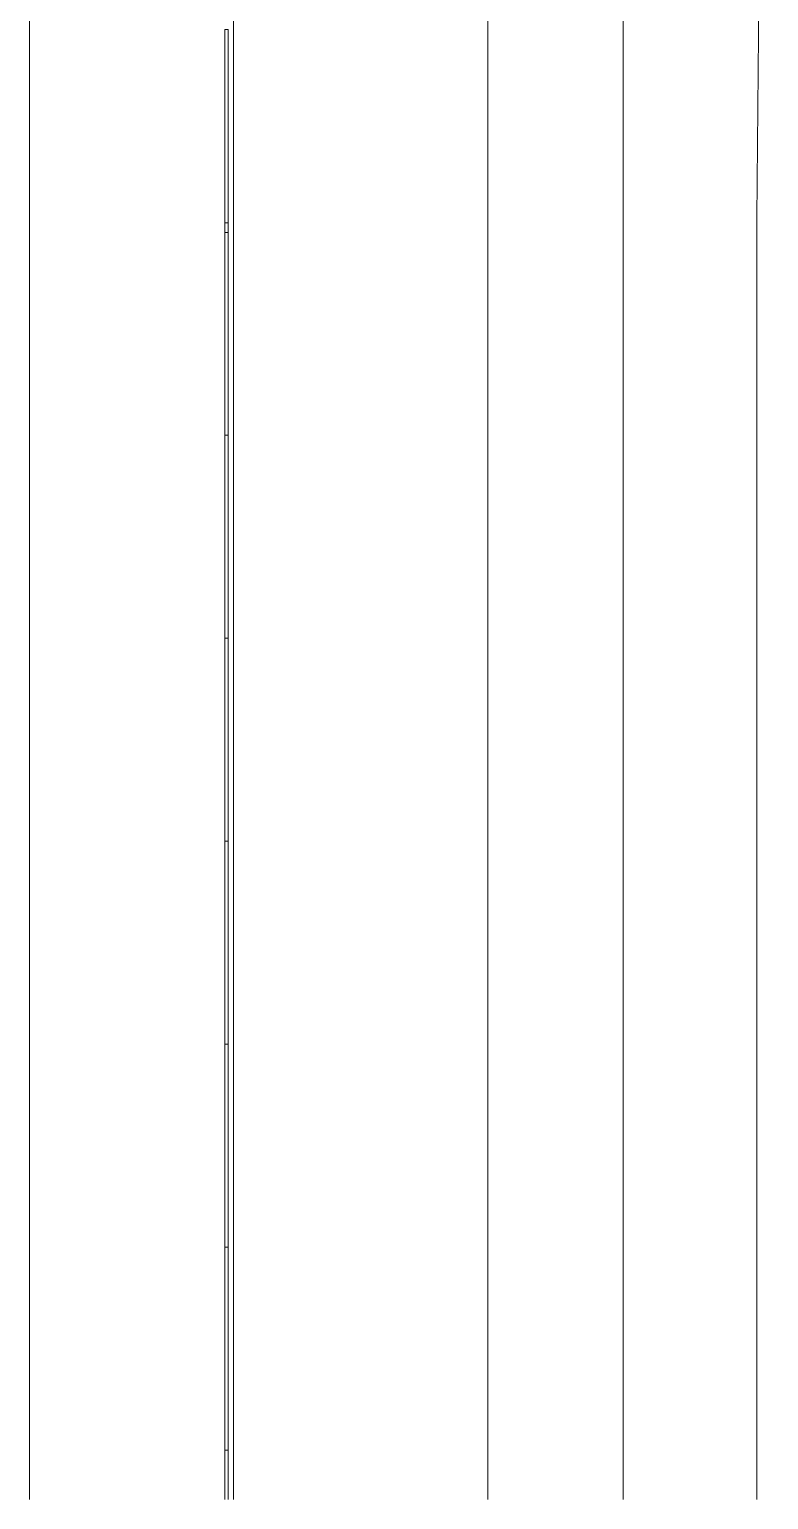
# Model space of a CAD drawing. Header units: metres. Extents: x -55 to 260, y -121 to 64.
# Drawn here: x 236.97 to 247.9, y -12.15 to 9.59 of the extents above; entities that cross this region are included whole.
import ezdxf

# ---------------------------------------------------------------- set-up
doc = ezdxf.new("R2010")
doc.units = ezdxf.units.M
for name, color, linetype, lineweight in [('0-1', 7, 'Continuous', 5), ('55BARANDAL-1', 253, 'Continuous', 5), ('70LINEA-1', 254, 'Continuous', 5)]:
    doc.layers.add(name, color=color, linetype=linetype, lineweight=lineweight)

# ---------------------------------------------------------------- blocks, each defined once
blk = doc.blocks.new('Railing - Railing-7536465-A1 _ A700')
at = {"layer": '55BARANDAL-1'}
for p, q in [((239.86, 9.586), (239.911, 9.586)), ((239.86, 9.586), (239.86, 8.128)), ((239.911, 8.128), (239.911, 9.586)), ((239.86, 8.128), (239.86, 6.728)), ((239.911, 6.728), (239.911, 8.128)), ((239.911, 6.728), (239.86, 6.728)), ((239.86, 6.728), (239.86, 6.586)), ((239.86, 6.586), (239.911, 6.586)), ((239.86, 6.586), (239.86, 3.586)), ((239.911, 6.586), (239.86, 6.586)), ((239.911, 6.586), (239.911, 6.728)), ((239.911, 3.586), (239.911, 6.586)), ((239.86, 3.586), (239.911, 3.586)), ((239.86, 3.586), (239.86, 0.586)), ((239.911, 3.586), (239.86, 3.586)), ((239.911, 0.586), (239.911, 3.586)), ((239.86, 0.586), (239.911, 0.586)), ((239.86, 0.586), (239.86, -2.414)), ((239.911, 0.586), (239.86, 0.586)), ((239.911, -2.414), (239.911, 0.586)), ((239.86, -2.414), (239.911, -2.414)), ((239.86, -2.414), (239.86, -5.414)), ((239.911, -2.414), (239.86, -2.414)), ((239.911, -5.414), (239.911, -2.414)), ((239.86, -5.414), (239.911, -5.414)), ((239.86, -5.414), (239.86, -8.414)), ((239.911, -5.414), (239.86, -5.414)), ((239.911, -8.414), (239.911, -5.414)), ((239.86, -8.414), (239.911, -8.414)), ((239.86, -8.414), (239.86, -11.414)), ((239.911, -8.414), (239.86, -8.414)), ((239.911, -11.414), (239.911, -8.414)), ((239.86, -11.414), (239.911, -11.414)), ((239.86, -11.414), (239.86, -12.146)), ((239.911, -11.414), (239.86, -11.414)), ((239.911, -12.146), (239.911, -11.414))]:
    blk.add_line(p, q, dxfattribs=at)
blk = doc.blocks.new('22011_AR_rvt-1-A1 _ A700')
at = {"layer": '70LINEA-1'}
for p, q in [((247.901, 26.557), (247.726, 6.794)), ((236.972, 6.728), (236.972, 11.639)), ((239.99, 11.639), (239.99, 6.728)), ((239.99, 6.728), (239.99, 11.639)), ((247.726, 6.794), (247.726, -12.146)), ((236.972, -12.146), (236.972, 6.728)), ((239.99, 6.728), (239.99, -12.146)), ((239.99, -12.146), (239.99, 6.728))]:
    blk.add_line(p, q, dxfattribs=at)
at = {"layer": '55BARANDAL-1'}
blk.add_blockref('Railing - Railing-7536465-A1 _ A700', (0, 0), dxfattribs=at)
blk = doc.blocks.new('22011_AR_rvt-2-A1 _ A700')
at = {"layer": '70LINEA-1'}
for p, q in [((243.75, 6.728), (243.75, 26.554)), ((245.75, 26.557), (245.75, 6.728)), ((247.901, 26.557), (247.726, 6.794)), ((236.972, 6.728), (236.972, 11.639)), ((239.99, 11.639), (239.99, 6.728)), ((239.99, 6.728), (239.99, 11.639)), ((247.726, 6.794), (247.726, -12.146)), ((236.972, -12.146), (236.972, 6.728)), ((239.99, 6.728), (239.99, -12.146)), ((239.99, -12.146), (239.99, 6.728)), ((243.75, -12.146), (243.75, 6.728)), ((245.75, 6.728), (245.75, -12.146))]:
    blk.add_line(p, q, dxfattribs=at)
at = {"layer": '55BARANDAL-1'}
blk.add_blockref('Railing - Railing-7536465-A1 _ A700', (0, 0), dxfattribs=at)

msp = doc.modelspace()

# ---------------------------------------------------------------- block references
at = {"layer": '0-1'}
for name in ['22011_AR_rvt-2-A1 _ A700', '22011_AR_rvt-1-A1 _ A700']:
    msp.add_blockref(name, (0, 0), dxfattribs=at)

doc.saveas('drawing.dxf')
